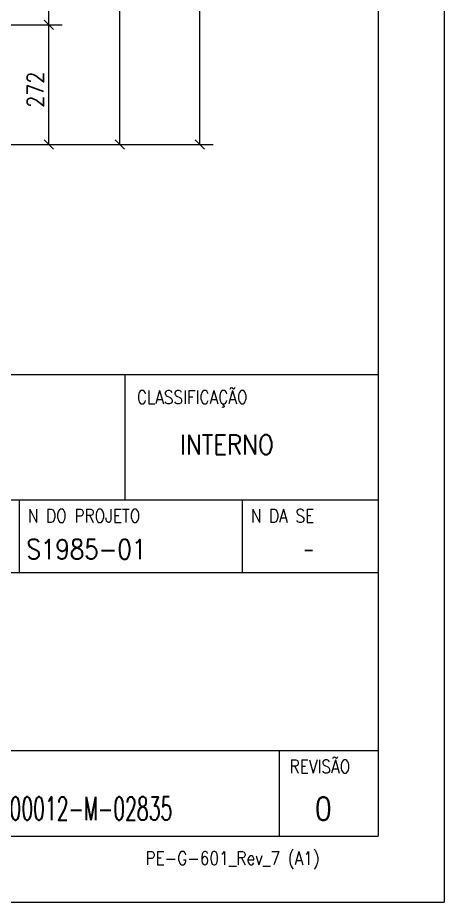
# Model space of a CAD drawing. Header units: millimetres. Extents: x 5 to 846, y 5 to 599.
# Drawn here: x 781.4 to 846, y 5 to 139 of the extents above; entities that cross this region are included whole.
import ezdxf

# ---------------------------------------------------------------- set-up
doc = ezdxf.new("R2010")
doc.units = ezdxf.units.MM
doc.linetypes.add('XKITLINE00', pattern=[0])
doc.layers.add('Cota', color=4, linetype='Continuous', lineweight=0)
doc.layers.add('Outro tipo de objeto', color=7, linetype='Continuous', lineweight=0)
doc.styles.add('ROMANS', font='ROMANS__.TTF')
doc.styles.add('SIMPLEX', font='SIMPLEX_.TTF')

# ---------------------------------------------------------------- blocks, each defined once
blk = doc.blocks.new('*A352')
at = {"layer": 'Cota', "color": 7, "linetype": 'XKITLINE00', "lineweight": 0}
for p, q in [((741.75, 163.87), (788.12, 163.87)), ((785.41, 164.58), (786.82, 163.17)), ((786.12, 137.97), (786.12, 163.87)), ((785.41, 138.68), (786.82, 137.26)), ((741.75, 137.97), (788.12, 137.97))]:
    blk.add_line(p, q, dxfattribs=at)
at = {"layer": 'Cota', "color": 3}
for p in [(786.12, 163.87), (786.12, 137.97)]:
    blk.add_point(p, dxfattribs=at)
at = {"layer": 'Cota', "color": 3, "style": 'SIMPLEX', "width": 0.85}
blk.add_text('389', height=2.5, rotation=90.0002, dxfattribs=at).set_placement((785.32, 147.44))
blk = doc.blocks.new('*A353')
at = {"layer": 'Cota', "color": 7, "linetype": 'XKITLINE00', "lineweight": 0}
for p, q in [((785.41, 138.68), (786.82, 137.26)), ((741.75, 137.97), (788.12, 137.97)), ((786.12, 119.82), (786.12, 137.97)), ((744.91, 119.82), (788.12, 119.82)), ((785.41, 120.52), (786.82, 119.11))]:
    blk.add_line(p, q, dxfattribs=at)
at = {"layer": 'Cota', "color": 3}
for p in [(786.12, 137.97), (786.12, 119.82)]:
    blk.add_point(p, dxfattribs=at)
at = {"layer": 'Cota', "color": 3, "style": 'SIMPLEX', "width": 0.85}
blk.add_text('272', height=2.5, rotation=90.0002, dxfattribs=at).set_placement((785.32, 125.41))
blk = doc.blocks.new('*A355')
at = {"layer": 'Cota', "color": 7, "linetype": 'XKITLINE00', "lineweight": 0}
for p, q in [((809, 119.82), (809, 367.01)), ((744.97, 119.82), (811, 119.82)), ((808.29, 120.52), (809.7, 119.11))]:
    blk.add_line(p, q, dxfattribs=at)
at = {"layer": 'Cota', "color": 3}
blk.add_point((809, 119.82), dxfattribs=at)
blk = doc.blocks.new('*A438')
at = {"layer": 'Cota', "color": 7, "linetype": 'XKITLINE00', "lineweight": 0}
for p, q in [((743.36, 200.34), (798.88, 200.34)), ((796.17, 201.05), (797.58, 199.63)), ((796.88, 119.82), (796.88, 200.34)), ((743.36, 119.82), (798.88, 119.82)), ((796.17, 120.52), (797.58, 119.11))]:
    blk.add_line(p, q, dxfattribs=at)
at = {"layer": 'Cota', "color": 3}
for p in [(796.88, 200.34), (796.88, 119.82)]:
    blk.add_point(p, dxfattribs=at)
at = {"layer": 'Cota', "color": 3, "style": 'SIMPLEX', "width": 0.85}
blk.add_text('1208', height=2.5, rotation=90.0002, dxfattribs=at).set_placement((796.08, 155.67))

msp = doc.modelspace()

# ---------------------------------------------------------------- linework, layer by layer
at = {"layer": 'Outro tipo de objeto', "color": 7, "linetype": 'XKITLINE00', "lineweight": 0}
for p, q in [((846, 599), (846, 5)), ((5.04, 5.04), (846, 5.04))]:
    msp.add_line(p, q, dxfattribs=at)
at = {"layer": 'Outro tipo de objeto', "color": 6, "linetype": 'XKITLINE00', "lineweight": 0}
for p in [(836, 589), (30, 15)]:
    msp.add_line(p, (836, 15), dxfattribs=at)
at = {"layer": 'Outro tipo de objeto', "color": 5, "linetype": 'XKITLINE00', "lineweight": 0}
for p, q in [((30, 85), (836, 85)), ((661, 66), (836, 66)), ((661, 55), (836, 55)), ((661, 28), (836, 28))]:
    msp.add_line(p, q, dxfattribs=at)
at = {"layer": 'Outro tipo de objeto', "color": 4, "linetype": 'XKITLINE00', "lineweight": 0}
for p, q in [((797.67, 66), (797.67, 85)), ((781.63, 66), (781.63, 55)), ((815.39, 66), (815.39, 55)), ((821, 28), (821, 15))]:
    msp.add_line(p, q, dxfattribs=at)

# ---------------------------------------------------------------- block references
at = {"lineweight": 0}
for name in ['*A355', '*A438', '*A352', '*A353']:
    msp.add_blockref(name, (0, 0), dxfattribs=at)

# ---------------------------------------------------------------- texts
at = {"layer": 'Outro tipo de objeto', "color": 3, "style": 'SIMPLEX', "width": 0.85}
for s, p in [('CLASSIFICAÇÃO', (799.46, 80.54)), ('N DO PROJETO', (782.93, 62.57)), ('N DA SE', (816.7, 62.57)), ('REVISÃO', (822.59, 24.57)), ('PE-G-601_Rev_7 (A1)', (800.75, 10.69))]:
    msp.add_text(s, height=2, dxfattribs=at).set_placement(p)
at = {"layer": 'Outro tipo de objeto', "color": 1}
for s, style, width, p in [('INTERNO', 'SIMPLEX', 0.85, (805.99, 72.85)), ('S1985-01', 'ROMANS', 0.85, (782.74, 57)), ('-', 'ROMANS', 0.51, (824.6, 57))]:
    msp.add_text(s, height=3, dxfattribs=dict(at, style=style, width=width)).set_placement(p)
at = {"layer": 'Outro tipo de objeto', "color": 5, "style": 'ROMANS'}
for s, width, p in [('DF-0000CF-M-00012-M-02835', 0.595, (756.97, 17.46)), ('0', 0.85, (826.41, 17.43))]:
    msp.add_text(s, height=3.5, dxfattribs=dict(at, width=width)).set_placement(p)

doc.saveas('drawing.dxf')
